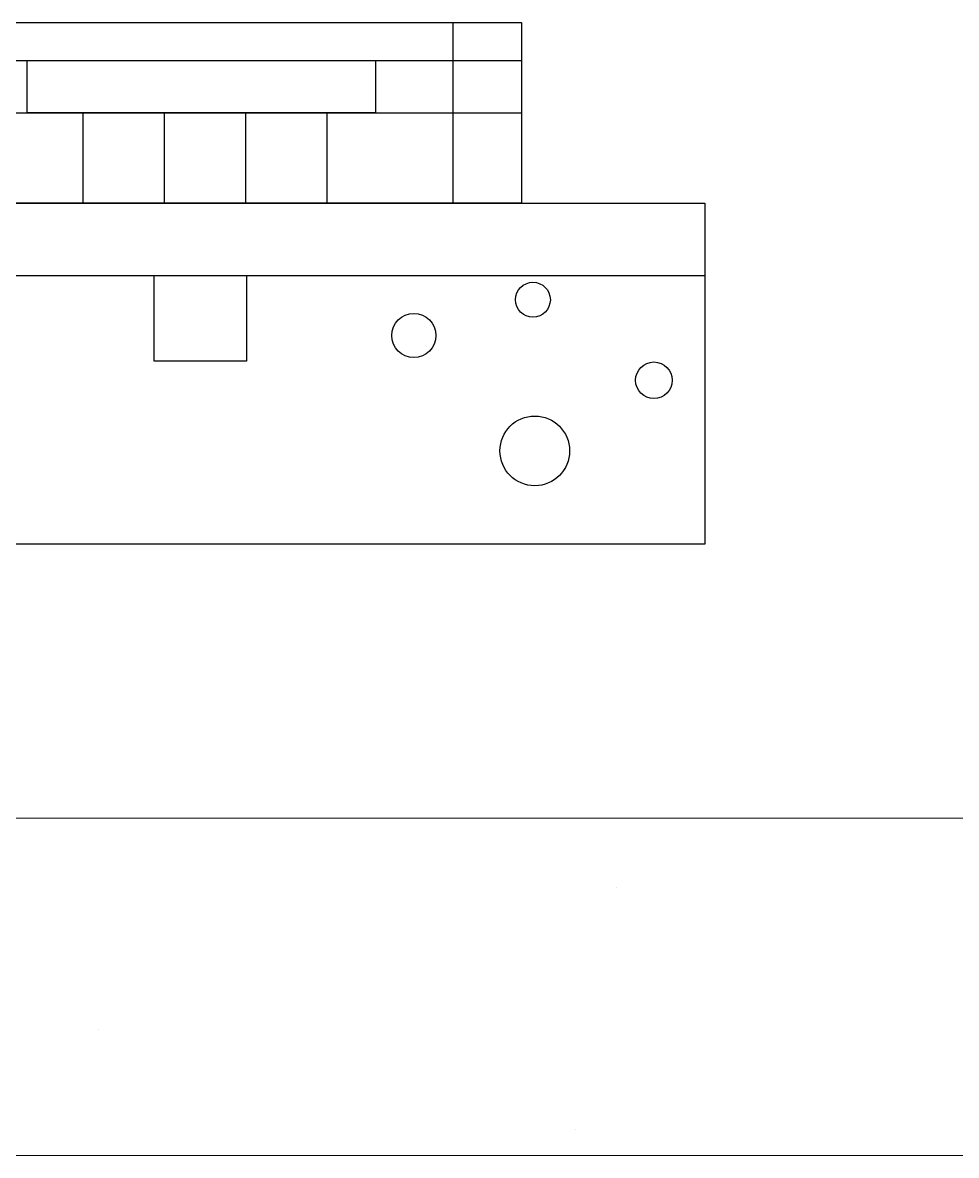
# Model space of a CAD drawing. Header units: inches. Extents: x 5 to 1823, y 18 to 726.
# Drawn here: x 285.23 to 298.85, y 124.9 to 141.42 of the extents above; entities that cross this region are included whole.
import ezdxf

# ---------------------------------------------------------------- set-up
doc = ezdxf.new("R2010")
doc.units = ezdxf.units.IN
doc.header["$MEASUREMENT"] = 0
for name, color, linetype in [('CULATRA', 1, 'Continuous'), ('L1', 1, 'Continuous'), ('PDF2_0', 7, 'Continuous'), ('PDF2_TIGRECAD', 6, 'Continuous')]:
    doc.layers.add(name, color=color, linetype=linetype)
doc.layers.add('PDF2_TUB-ELETRICA', color=7, linetype='Continuous', true_color=0x7fbfff)

msp = doc.modelspace()

# ---------------------------------------------------------------- linework, layer by layer
at = {"layer": 'CULATRA'}
msp.add_line((255.006, 137.729), (295.188, 137.729), dxfattribs=at)
msp.add_lwpolyline([(255.006, 138.782), (295.188, 138.782), (295.188, 133.813), (255.006, 133.813)], close=True, dxfattribs=at)
for centre, radius in [((292.678, 137.376), 0.254), ((290.94, 136.855), 0.321), ((294.443, 136.201), 0.267), ((292.705, 135.172), 0.508)]:
    msp.add_circle(centre, radius, dxfattribs=at)
at = {"layer": 'L1'}
for p, q in [((283.259, 140.864), (292.509, 140.864)), ((283.259, 140.099), (292.509, 140.099)), ((286.113, 140.099), (286.113, 138.782)), ((287.299, 140.099), (287.299, 138.782)), ((288.486, 140.099), (288.486, 138.782)), ((289.672, 140.099), (289.672, 138.782))]:
    msp.add_line(p, q, dxfattribs=at)
for points in [[(283.259, 141.416), (292.509, 141.416), (292.509, 138.782), (283.259, 138.782)], [(292.509, 138.782), (291.514, 138.782), (291.514, 141.416), (292.509, 141.416)], [(285.298, 140.864), (290.379, 140.864), (290.379, 140.099), (285.298, 140.099)], [(287.155, 137.729), (288.498, 137.729), (288.498, 136.481), (287.155, 136.481)]]:
    msp.add_lwpolyline(points, close=True, dxfattribs=at)
at = {"layer": 'PDF2_0', "lineweight": 5}
for points in [[(155.263, 129.817), (179.511, 129.817), (332.971, 129.817)], [(296.419, 129.817), (294.286, 129.817), (261.281, 129.817), (259.148, 129.817)]]:
    msp.add_lwpolyline(points, dxfattribs=at)
at = {"layer": 'PDF2_TIGRECAD', "lineweight": 5}
msp.add_lwpolyline([(323.518, 124.9), (287.191, 124.9), (180.364, 124.9)], dxfattribs=at)
at = {"layer": 'PDF2_TUB-ELETRICA', "lineweight": 5}
for points in [[(293.904, 128.807), (293.904, 128.807)], [(286.338, 126.742), (286.338, 126.742)], [(293.298, 125.282), (293.298, 125.282)]]:
    msp.add_lwpolyline(points, dxfattribs=at)

doc.saveas('drawing.dxf')
